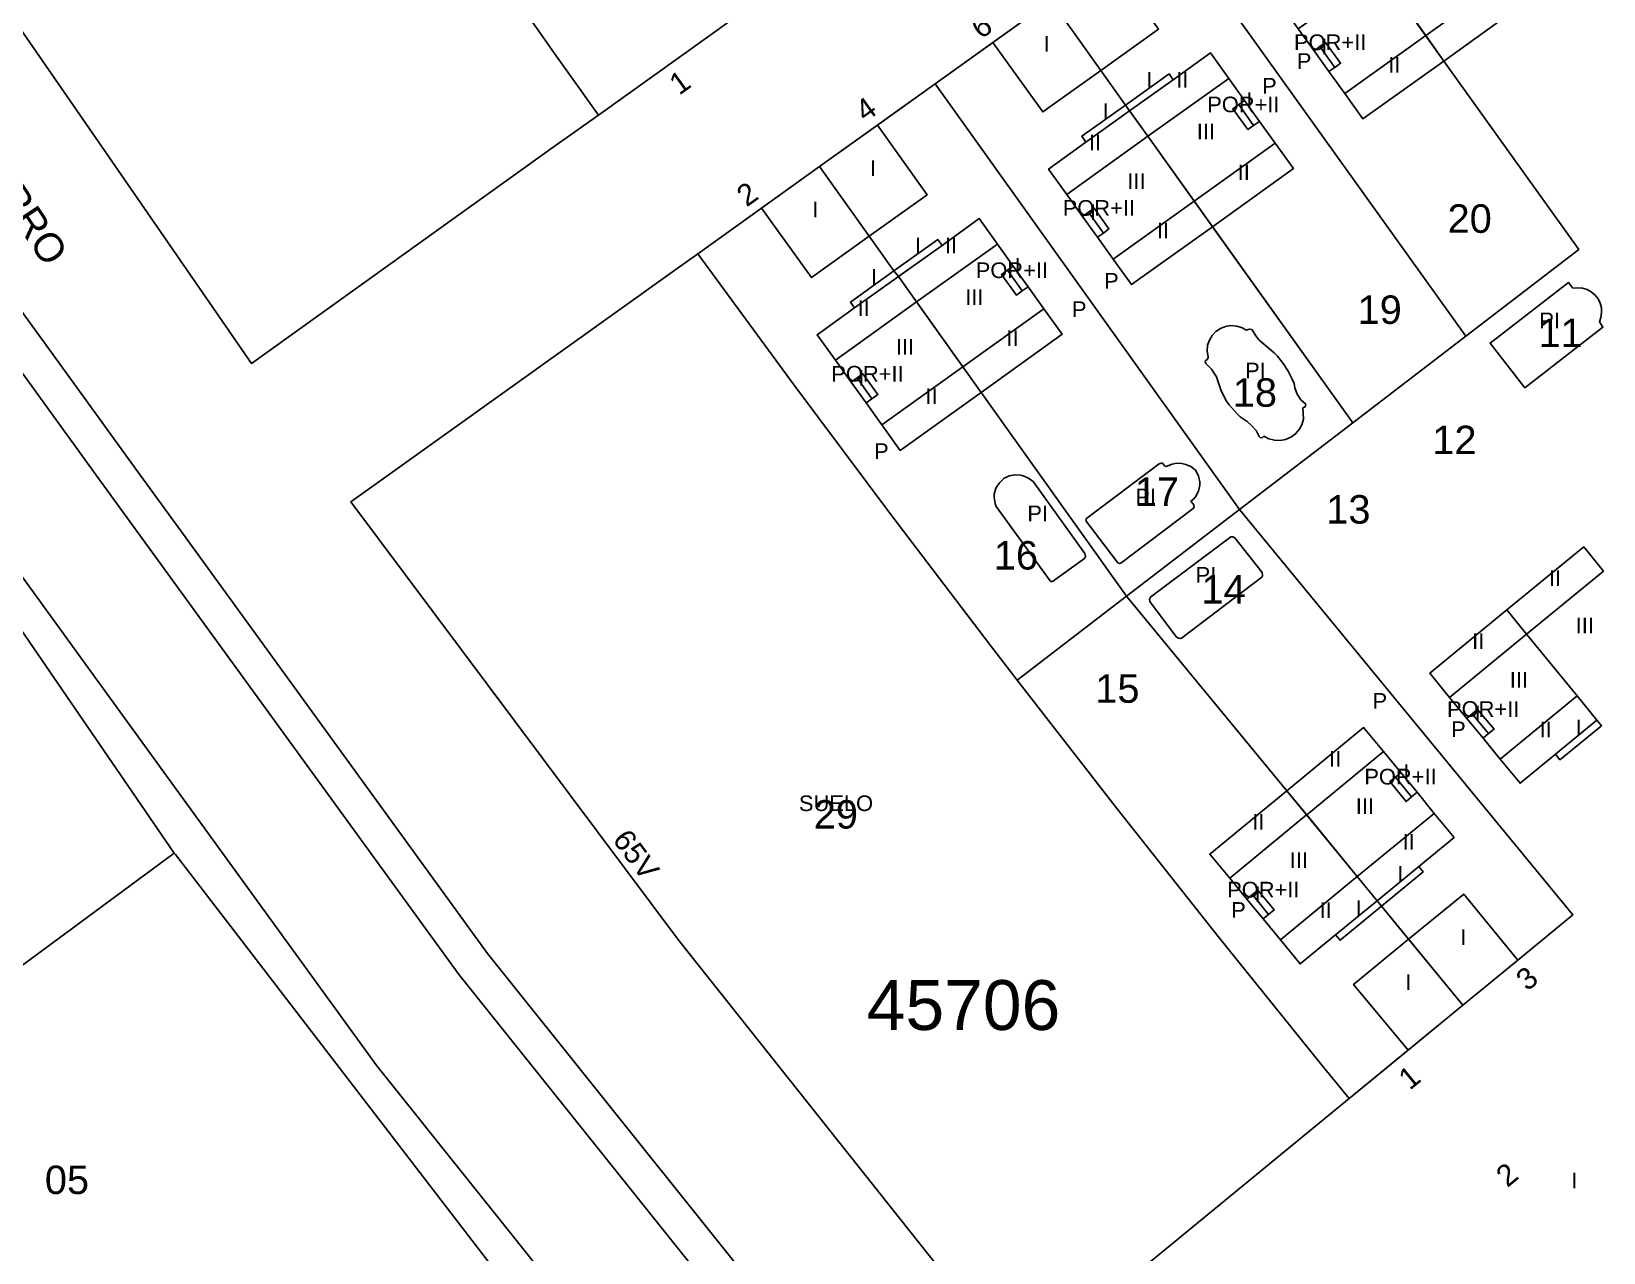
# Model space of a CAD drawing. Header units: millimetres. Extents: x 2440 to 3220, y 1839 to 2413.
# Drawn here: x 3109 to 3219.5, y 2224.3 to 2310.1 of the extents above; entities that cross this region are included whole.
import ezdxf
from ezdxf.enums import TextEntityAlignment as Align

# ---------------------------------------------------------------- set-up
doc = ezdxf.new("R2010")
doc.units = ezdxf.units.MM
for name, color, linetype in [('140200', 6, 'Continuous'), ('145101', 6, 'Continuous'), ('145201', 1, 'Continuous'), ('BORDILLO', 8, 'Continuous'), ('PG-AA', 8, 'Continuous'), ('PG-LI', 4, 'Continuous'), ('PG-LP', 6, 'Continuous'), ('TXT_CALLE', 7, 'Continuous'), ('TXT_NUM_POLICIA', 7, 'Continuous')]:
    doc.layers.add(name, color=color, linetype=linetype)
doc.styles.add('Arial', font='Arial Regular.ttf')
doc.styles.get("Standard").update_dxf_attribs({"font": 'ARIAL.TTF'})

msp = doc.modelspace()

# ---------------------------------------------------------------- linework, layer by layer
at = {"layer": '140200'}
for points in [[(3105.73, 2368.71), (3109.99, 2361.93), (3113.23, 2356.88), (3114.32, 2355.2), (3115.93, 2352.68), (3120.07, 2346.35), (3122.26, 2343), (3122.83, 2342.18), (3124.47, 2339.68), (3126.7, 2336.35), (3127.24, 2335.51), (3130.03, 2331.37), (3133.24, 2326.66), (3133.8, 2325.82), (3137.19, 2320.87), (3142.33, 2313.49), (3144.63, 2310.22), (3145.78, 2308.58), (3146.94, 2306.95), (3148.86, 2304.26), (3145.85, 2302.12), (3124.48, 2286.81), (3112.85, 2303.66), (3101.71, 2319.79)], [(3058.94, 2340.25), (3101.31, 2278.28), (3119.06, 2252.4), (3028.89, 2185.84), (2957.91, 2280.5), (2960.35, 2281.94), (2977.26, 2291.94), (3058.94, 2340.25), (3058.94, 2340.25)], [(3158.35, 2311.05), (3148.86, 2304.26), (3146.94, 2306.95), (3145.78, 2308.58), (3144.63, 2310.22), (3142.33, 2313.49), (3137.19, 2320.87), (3133.8, 2325.82), (3133.24, 2326.66), (3144.98, 2333.62), (3148.13, 2328.29), (3158.35, 2311.05), (3158.35, 2311.05)], [(3209.8, 2288.73), (3188.78, 2318.1), (3196.91, 2323.92), (3200.42, 2319.04), (3202.15, 2316.6), (3202.45, 2316.2), (3208.26, 2308.06), (3217.74, 2294.82), (3209.8, 2288.73), (3209.8, 2288.73)], [(3187.46, 2302.77), (3185.89, 2304.96), (3184.15, 2307.4), (3180.66, 2312.28), (3188.78, 2318.1), (3209.8, 2288.73), (3201.86, 2282.64), (3187.46, 2302.77), (3187.46, 2302.77)], [(3193.91, 2276.55), (3172.52, 2306.45), (3180.66, 2312.28), (3184.15, 2307.4), (3185.89, 2304.96), (3187.46, 2302.77), (3201.86, 2282.64), (3193.91, 2276.55), (3193.91, 2276.55)], [(3175.74, 2284.78), (3169.93, 2292.91), (3169.62, 2293.32), (3167.89, 2295.76), (3164.4, 2300.64), (3172.52, 2306.45), (3193.91, 2276.55), (3185.97, 2270.47), (3175.74, 2284.78), (3175.74, 2284.78)], [(3178.27, 2264.56), (3176.4, 2266.99), (3169.47, 2276.11), (3162.62, 2285.28), (3155.84, 2294.51), (3164.4, 2300.64), (3167.89, 2295.76), (3169.62, 2293.32), (3169.93, 2292.91), (3175.74, 2284.78), (3185.97, 2270.47), (3178.27, 2264.56), (3178.27, 2264.56)], [(3154.22, 2293.36), (3155.84, 2294.51), (3162.62, 2285.28), (3169.47, 2276.11), (3176.4, 2266.99), (3178.27, 2264.56), (3185.3, 2255.52), (3192.41, 2246.55), (3199.6, 2237.63), (3201.61, 2235.17), (3199.26, 2233.24), (3178.45, 2216.14), (3154.52, 2246.27), (3131.46, 2277.08), (3134.26, 2279.07), (3154.22, 2293.36), (3154.22, 2293.36)], [(3209.6, 2241.72), (3197.22, 2256.79), (3185.97, 2270.47), (3193.91, 2276.55), (3217.32, 2248.07), (3213.46, 2244.88), (3209.6, 2241.72), (3209.6, 2241.72)], [(3209.6, 2241.72), (3201.61, 2235.17), (3199.6, 2237.63), (3192.41, 2246.55), (3185.3, 2255.52), (3178.27, 2264.56), (3185.97, 2270.47), (3197.22, 2256.79), (3209.6, 2241.72), (3209.6, 2241.72)], [(3119.14, 2252.3), (3149.51, 2212.77), (3112.32, 2185.63), (3103.81, 2179.44), (3102.75, 2178.66), (3102.28, 2178.32), (3102.14, 2178.22), (3102.04, 2178.15), (3071.77, 2217.5), (3072.47, 2218.01), (3119.06, 2252.4), (3119.14, 2252.3), (3119.14, 2252.3)]]:
    msp.add_lwpolyline(points, dxfattribs=at)
at = {"layer": 'BORDILLO'}
for points in [[(3191.99, 2179.22), (3178.77, 2194.24), (3171.89, 2202.84), (3139.07, 2243.86), (3113.39, 2279.23), (3112.67, 2280.22), (3101.74, 2295.28), (3066.94, 2348.27), (3066.83, 2348.47), (3066.75, 2348.71), (3066.73, 2348.96), (3066.76, 2349.22), (3066.84, 2349.47), (3066.97, 2349.69), (3067.2, 2349.91)], [(3119.52, 2275.05), (3116.5, 2279.2), (3112.7, 2284.44), (3103.83, 2296.67), (3069.06, 2349.59), (3068.92, 2349.79), (3068.74, 2349.95), (3068.52, 2350.09), (3068.28, 2350.17), (3068.02, 2350.21), (3067.76, 2350.19), (3067.53, 2350.12), (3067.32, 2350.02), (3067.2, 2349.91)], [(3180.86, 2180.17), (3172.97, 2187.84), (3133.3, 2237.47), (3113.01, 2265.42), (3103.27, 2278.84), (3095.98, 2288.88), (3061.14, 2341.92), (3060.84, 2342.31), (3060.45, 2342.66), (3059.99, 2342.95), (3059.46, 2343.13), (3058.91, 2343.22), (3058.36, 2343.18), (3057.86, 2343.04), (3057.41, 2342.82), (2956.18, 2282.96)], [(3119.52, 2275.05), (3141.07, 2245.36), (3173.86, 2204.38)]]:
    msp.add_lwpolyline(points, dxfattribs=at)
at = {"layer": 'PG-LI'}
for points in [[(3105.73, 2368.71), (3109.99, 2361.93), (3113.23, 2356.88), (3114.32, 2355.2), (3115.93, 2352.68), (3120.07, 2346.35), (3122.26, 2343), (3122.83, 2342.18), (3124.47, 2339.68), (3126.7, 2336.35), (3127.24, 2335.51), (3130.03, 2331.37), (3133.24, 2326.66), (3133.8, 2325.82), (3137.19, 2320.87), (3142.33, 2313.49), (3144.63, 2310.22), (3145.78, 2308.58), (3146.94, 2306.95), (3148.86, 2304.26), (3145.85, 2302.12), (3124.48, 2286.81), (3112.85, 2303.66), (3101.71, 2319.79)], [(3058.94, 2340.25), (3101.31, 2278.28), (3119.06, 2252.4), (3028.89, 2185.84), (2957.91, 2280.5), (2960.35, 2281.94), (2977.26, 2291.94), (3058.94, 2340.25), (3058.94, 2340.25)], [(3153.74, 2318.82), (3158.35, 2311.05), (3148.86, 2304.26), (3146.94, 2306.95), (3145.78, 2308.58), (3144.63, 2310.22), (3142.33, 2313.49), (3137.19, 2320.87), (3133.8, 2325.82), (3133.24, 2326.66), (3144.98, 2333.62), (3148.13, 2328.29), (3142.11, 2324.72), (3143.9, 2321.7), (3144.85, 2320.1), (3146.05, 2318.08), (3146.65, 2317.06), (3146.93, 2316.59), (3147.72, 2315.25), (3151.03, 2317.22), (3153.74, 2318.82), (3153.74, 2318.82)], [(3208.26, 2308.06), (3217.74, 2294.82), (3209.8, 2288.73), (3188.78, 2318.1), (3192.85, 2321.01), (3196.33, 2316.13), (3200.42, 2319.04), (3202.15, 2316.6), (3199.08, 2314.4), (3199.37, 2313.99), (3196.75, 2312.12), (3198.03, 2310.33), (3199.14, 2308.78), (3200.18, 2307.33), (3201.29, 2305.78), (3202.57, 2303.99), (3208.26, 2308.06), (3208.26, 2308.06)], [(3206.98, 2309.85), (3203.73, 2314.41), (3209.41, 2318.49), (3210.52, 2316.94), (3210.12, 2316.65), (3209.71, 2316.35), (3210.76, 2314.9), (3211.16, 2315.18), (3211.57, 2315.48), (3212.68, 2313.93), (3206.98, 2309.85), (3206.98, 2309.85)], [(3185.89, 2304.96), (3184.15, 2307.4), (3188.21, 2310.31), (3184.72, 2315.19), (3188.78, 2318.1), (3209.8, 2288.73), (3201.86, 2282.64), (3192, 2296.42), (3197.69, 2300.5), (3196.41, 2302.29), (3195.31, 2303.82), (3194.26, 2305.29), (3193.15, 2306.84), (3191.87, 2308.63), (3189.25, 2306.75), (3188.96, 2307.15), (3185.89, 2304.96), (3185.89, 2304.96)], [(3184.15, 2307.4), (3180.66, 2312.28), (3184.72, 2315.19), (3188.21, 2310.31), (3184.15, 2307.4), (3184.15, 2307.4)], [(3199.14, 2308.78), (3198.03, 2310.33), (3203.73, 2314.41), (3206.98, 2309.85), (3201.29, 2305.78), (3200.18, 2307.33), (3200.59, 2307.61), (3201, 2307.9), (3199.95, 2309.37), (3199.55, 2309.08), (3199.14, 2308.78), (3199.14, 2308.78)], [(3208.26, 2308.06), (3206.98, 2309.85), (3212.68, 2313.93), (3213.95, 2312.14), (3208.26, 2308.06), (3208.26, 2308.06)], [(3184.15, 2307.4), (3180.08, 2304.49), (3176.58, 2309.36), (3180.66, 2312.28), (3184.15, 2307.4), (3184.15, 2307.4)], [(3208.26, 2308.06), (3202.57, 2303.99), (3201.29, 2305.78), (3206.98, 2309.85), (3208.26, 2308.06), (3208.26, 2308.06)], [(3192, 2296.42), (3201.86, 2282.64), (3193.91, 2276.55), (3172.52, 2306.45), (3176.58, 2309.36), (3180.08, 2304.49), (3184.15, 2307.4), (3185.89, 2304.96), (3182.83, 2302.77), (3183.11, 2302.35), (3180.49, 2300.47), (3181.77, 2298.69), (3182.88, 2297.14), (3183.92, 2295.68), (3185.03, 2294.14), (3186.31, 2292.35), (3192, 2296.42), (3192, 2296.42)], [(3187.46, 2302.77), (3186.18, 2304.55), (3189.25, 2306.75), (3191.87, 2308.63), (3193.15, 2306.84), (3187.46, 2302.77), (3187.46, 2302.77)], [(3200.18, 2307.33), (3199.14, 2308.78), (3199.55, 2309.08), (3200.59, 2307.61), (3200.18, 2307.33), (3200.18, 2307.33)], [(3200.59, 2307.61), (3199.55, 2309.08), (3199.95, 2309.37), (3201, 2307.9), (3200.59, 2307.61), (3200.59, 2307.61)], [(3169.62, 2293.32), (3167.89, 2295.76), (3171.95, 2298.67), (3168.46, 2303.55), (3172.52, 2306.45), (3193.91, 2276.55), (3185.97, 2270.47), (3175.74, 2284.78), (3181.43, 2288.86), (3180.15, 2290.65), (3179.06, 2292.19), (3178, 2293.65), (3176.89, 2295.2), (3175.61, 2296.99), (3173, 2295.11), (3172.7, 2295.51), (3169.62, 2293.32), (3169.62, 2293.32)], [(3186.18, 2304.55), (3185.89, 2304.96), (3188.96, 2307.15), (3189.25, 2306.75), (3186.18, 2304.55), (3186.18, 2304.55)], [(3190.72, 2298.21), (3187.46, 2302.77), (3193.15, 2306.84), (3194.26, 2305.29), (3193.86, 2305.01), (3193.44, 2304.71), (3194.49, 2303.25), (3194.89, 2303.54), (3195.31, 2303.82), (3196.41, 2302.29), (3190.72, 2298.21), (3190.72, 2298.21)], [(3194.89, 2303.54), (3193.86, 2305.01), (3194.26, 2305.29), (3195.31, 2303.82), (3194.89, 2303.54), (3194.89, 2303.54)], [(3181.77, 2298.69), (3180.49, 2300.47), (3183.11, 2302.35), (3186.18, 2304.55), (3187.46, 2302.77), (3181.77, 2298.69), (3181.77, 2298.69)], [(3183.11, 2302.35), (3182.83, 2302.77), (3185.89, 2304.96), (3186.18, 2304.55), (3183.11, 2302.35), (3183.11, 2302.35)], [(3194.89, 2303.54), (3194.49, 2303.25), (3193.44, 2304.71), (3193.86, 2305.01), (3194.89, 2303.54), (3194.89, 2303.54)], [(3167.89, 2295.76), (3164.4, 2300.64), (3168.46, 2303.55), (3171.95, 2298.67), (3167.89, 2295.76), (3167.89, 2295.76)], [(3182.88, 2297.14), (3181.77, 2298.69), (3187.46, 2302.77), (3190.72, 2298.21), (3185.03, 2294.14), (3183.92, 2295.68), (3184.34, 2295.97), (3184.73, 2296.27), (3183.69, 2297.73), (3183.29, 2297.44), (3182.88, 2297.14), (3182.88, 2297.14)], [(3192, 2296.42), (3190.72, 2298.21), (3196.41, 2302.29), (3197.69, 2300.5), (3192, 2296.42), (3192, 2296.42)], [(3167.89, 2295.76), (3163.82, 2292.84), (3160.32, 2297.72), (3164.4, 2300.64), (3167.89, 2295.76), (3167.89, 2295.76)], [(3175.74, 2284.78), (3185.97, 2270.47), (3178.27, 2264.56), (3176.4, 2266.99), (3169.47, 2276.11), (3162.62, 2285.28), (3155.84, 2294.51), (3160.32, 2297.72), (3163.82, 2292.84), (3167.89, 2295.76), (3169.62, 2293.32), (3166.57, 2291.12), (3166.84, 2290.71), (3164.23, 2288.83), (3165.51, 2287.05), (3166.61, 2285.5), (3167.66, 2284.04), (3168.77, 2282.49), (3170.05, 2280.7), (3175.74, 2284.78), (3175.74, 2284.78)], [(3183.92, 2295.68), (3182.88, 2297.14), (3183.29, 2297.44), (3184.34, 2295.97), (3183.92, 2295.68), (3183.92, 2295.68)], [(3184.34, 2295.97), (3183.29, 2297.44), (3183.69, 2297.73), (3184.73, 2296.27), (3184.34, 2295.97), (3184.34, 2295.97)], [(3192, 2296.42), (3186.31, 2292.35), (3185.03, 2294.14), (3190.72, 2298.21), (3192, 2296.42), (3192, 2296.42)], [(3171.2, 2291.13), (3169.93, 2292.91), (3173, 2295.11), (3175.61, 2296.99), (3176.89, 2295.2), (3171.2, 2291.13), (3171.2, 2291.13)], [(3169.93, 2292.91), (3169.62, 2293.32), (3172.7, 2295.51), (3173, 2295.11), (3169.93, 2292.91), (3169.93, 2292.91)], [(3174.46, 2286.57), (3171.2, 2291.13), (3176.89, 2295.2), (3178, 2293.65), (3177.6, 2293.37), (3177.18, 2293.07), (3178.23, 2291.61), (3178.64, 2291.91), (3179.06, 2292.19), (3180.15, 2290.65), (3174.46, 2286.57), (3174.46, 2286.57)], [(3154.22, 2293.36), (3155.84, 2294.51), (3162.62, 2285.28), (3169.47, 2276.11), (3176.4, 2266.99), (3178.27, 2264.56), (3185.3, 2255.52), (3192.41, 2246.55), (3199.6, 2237.63), (3201.61, 2235.17), (3199.26, 2233.24), (3178.45, 2216.14), (3154.52, 2246.27), (3131.46, 2277.08), (3134.26, 2279.07), (3154.22, 2293.36), (3154.22, 2293.36)], [(3166.84, 2290.71), (3166.57, 2291.12), (3169.62, 2293.32), (3169.93, 2292.91), (3166.84, 2290.71), (3166.84, 2290.71)], [(3178.64, 2291.91), (3178.23, 2291.61), (3177.18, 2293.07), (3177.6, 2293.37), (3178.64, 2291.91), (3178.64, 2291.91)], [(3178.64, 2291.91), (3177.6, 2293.37), (3178, 2293.65), (3179.06, 2292.19), (3178.64, 2291.91), (3178.64, 2291.91)], [(3165.51, 2287.05), (3164.23, 2288.83), (3166.84, 2290.71), (3169.93, 2292.91), (3171.2, 2291.13), (3165.51, 2287.05), (3165.51, 2287.05)], [(3219.24, 2291.05), (3219.09, 2291.36), (3218.88, 2291.62), (3218.61, 2291.84), (3218.32, 2292), (3217.99, 2292.1), (3217.65, 2292.13), (3217.32, 2292.09), (3217.01, 2292.51), (3211.51, 2288.24), (3213.95, 2285.1), (3219.43, 2289.35), (3219.18, 2289.74), (3219.29, 2290.05), (3219.34, 2290.39), (3219.33, 2290.73), (3219.24, 2291.05), (3219.24, 2291.05)], [(3219.24, 2291.05), (3219.33, 2290.73), (3219.34, 2290.39), (3219.29, 2290.05), (3219.18, 2289.74), (3219.43, 2289.35), (3213.95, 2285.1), (3211.51, 2288.24), (3217.01, 2292.51), (3217.32, 2292.09), (3217.65, 2292.13), (3217.99, 2292.1), (3218.32, 2292), (3218.61, 2291.84), (3218.88, 2291.62), (3219.09, 2291.36), (3219.24, 2291.05), (3219.24, 2291.05)], [(3166.61, 2285.5), (3165.51, 2287.05), (3171.2, 2291.13), (3174.46, 2286.57), (3168.77, 2282.49), (3167.66, 2284.04), (3168.07, 2284.33), (3168.48, 2284.62), (3167.43, 2286.09), (3167.03, 2285.8), (3166.61, 2285.5), (3166.61, 2285.5)], [(3175.74, 2284.78), (3174.46, 2286.57), (3180.15, 2290.65), (3181.43, 2288.86), (3175.74, 2284.78), (3175.74, 2284.78)], [(3197.83, 2281.86), (3197.5, 2281.63), (3197.14, 2281.47), (3196.75, 2281.4), (3196.35, 2281.41), (3195.97, 2281.51), (3195.62, 2281.7), (3195.52, 2281.6), (3195.38, 2281.59), (3195.27, 2281.67), (3195.06, 2282.09), (3194.77, 2282.44), (3194.44, 2282.74), (3193.95, 2283.07), (3193.73, 2283.27), (3193.15, 2283.93), (3192.98, 2284.17), (3192.7, 2284.69), (3192.58, 2284.96), (3192.28, 2285.86), (3191.93, 2286.41), (3191.53, 2286.81), (3191.49, 2286.92), (3191.5, 2286.99), (3191.64, 2287.12), (3191.69, 2287.25), (3191.62, 2287.71), (3191.66, 2288.09), (3191.78, 2288.45), (3191.98, 2288.78), (3192.24, 2289.06), (3192.56, 2289.27), (3192.92, 2289.41), (3193.29, 2289.47), (3193.68, 2289.44), (3194.04, 2289.33), (3194.38, 2289.15), (3194.57, 2289.23), (3194.74, 2289.2), (3194.78, 2289.18), (3195.04, 2288.75), (3195.25, 2288.48), (3196.33, 2287.55), (3196.56, 2287.32), (3196.97, 2286.82), (3197.32, 2286.27), (3197.61, 2285.7), (3197.73, 2285.4), (3197.78, 2285.09), (3197.95, 2284.65), (3198.21, 2284.26), (3198.56, 2283.95), (3198.51, 2283.76), (3198.36, 2283.69), (3198.39, 2282.89), (3198.28, 2282.51), (3198.09, 2282.16), (3197.83, 2281.86), (3197.83, 2281.86)], [(3197.83, 2281.86), (3198.09, 2282.16), (3198.28, 2282.51), (3198.39, 2282.89), (3198.36, 2283.69), (3198.51, 2283.76), (3198.56, 2283.95), (3198.21, 2284.26), (3197.95, 2284.65), (3197.78, 2285.09), (3197.73, 2285.4), (3197.61, 2285.7), (3197.32, 2286.27), (3196.97, 2286.82), (3196.56, 2287.32), (3196.33, 2287.55), (3195.25, 2288.48), (3195.04, 2288.75), (3194.78, 2289.18), (3194.74, 2289.2), (3194.57, 2289.23), (3194.38, 2289.15), (3194.04, 2289.33), (3193.68, 2289.44), (3193.29, 2289.47), (3192.92, 2289.41), (3192.56, 2289.27), (3192.24, 2289.06), (3191.98, 2288.78), (3191.78, 2288.45), (3191.66, 2288.09), (3191.62, 2287.71), (3191.69, 2287.25), (3191.64, 2287.12), (3191.5, 2286.99), (3191.49, 2286.92), (3191.53, 2286.81), (3191.93, 2286.41), (3192.28, 2285.86), (3192.58, 2284.96), (3192.7, 2284.69), (3192.98, 2284.17), (3193.15, 2283.93), (3193.73, 2283.27), (3193.95, 2283.07), (3194.44, 2282.74), (3194.77, 2282.44), (3195.06, 2282.09), (3195.27, 2281.67), (3195.38, 2281.59), (3195.52, 2281.6), (3195.62, 2281.7), (3195.97, 2281.51), (3196.35, 2281.41), (3196.75, 2281.4), (3197.14, 2281.47), (3197.5, 2281.63), (3197.83, 2281.86), (3197.83, 2281.86)], [(3175.74, 2284.78), (3170.05, 2280.7), (3168.77, 2282.49), (3174.46, 2286.57), (3175.74, 2284.78), (3175.74, 2284.78)], [(3167.66, 2284.04), (3166.61, 2285.5), (3167.03, 2285.8), (3168.07, 2284.33), (3167.66, 2284.04), (3167.66, 2284.04)], [(3168.07, 2284.33), (3167.03, 2285.8), (3167.43, 2286.09), (3168.48, 2284.62), (3168.07, 2284.33), (3168.07, 2284.33)], [(3183.13, 2275.73), (3185.36, 2272.8), (3185.46, 2272.76), (3185.56, 2272.79), (3190.65, 2276.61), (3190.71, 2276.74), (3190.69, 2276.88), (3190.49, 2277.14), (3190.66, 2277.28), (3190.8, 2277.45), (3191.02, 2277.83), (3191.11, 2278.27), (3191.11, 2278.49), (3191.01, 2278.92), (3190.8, 2279.32), (3190.49, 2279.56), (3190.14, 2279.72), (3189.76, 2279.8), (3189.37, 2279.78), (3189.18, 2279.74), (3188.74, 2279.57), (3188.64, 2279.62), (3188.49, 2279.8), (3188.4, 2279.81), (3188.25, 2279.77), (3183.18, 2275.94), (3183.13, 2275.86), (3183.13, 2275.73), (3183.13, 2275.73)], [(3183.13, 2275.73), (3183.13, 2275.86), (3183.18, 2275.94), (3188.25, 2279.77), (3188.4, 2279.81), (3188.49, 2279.8), (3188.64, 2279.62), (3188.74, 2279.57), (3189.18, 2279.74), (3189.37, 2279.78), (3189.76, 2279.8), (3190.14, 2279.72), (3190.49, 2279.56), (3190.8, 2279.32), (3191.01, 2278.92), (3191.11, 2278.49), (3191.11, 2278.27), (3191.02, 2277.83), (3190.8, 2277.45), (3190.66, 2277.28), (3190.49, 2277.14), (3190.69, 2276.88), (3190.71, 2276.74), (3190.65, 2276.61), (3185.56, 2272.79), (3185.46, 2272.76), (3185.36, 2272.8), (3183.13, 2275.73), (3183.13, 2275.73)], [(3177.53, 2278.83), (3177.36, 2278.74), (3177.03, 2278.43), (3176.79, 2278.06), (3176.67, 2277.63), (3176.66, 2277.41), (3176.73, 2276.97), (3176.81, 2276.77), (3180.6, 2271.54), (3180.66, 2271.49), (3180.76, 2271.48), (3183.01, 2273.1), (3183.08, 2273.25), (3183.04, 2273.45), (3179.4, 2278.52), (3179.08, 2278.76), (3178.71, 2278.92), (3178.51, 2278.97), (3178.11, 2278.99), (3177.72, 2278.91), (3177.53, 2278.83), (3177.53, 2278.83)], [(3177.53, 2278.83), (3177.72, 2278.91), (3178.11, 2278.99), (3178.51, 2278.97), (3178.71, 2278.92), (3179.08, 2278.76), (3179.4, 2278.52), (3183.04, 2273.45), (3183.08, 2273.25), (3183.01, 2273.1), (3180.76, 2271.48), (3180.66, 2271.49), (3180.6, 2271.54), (3176.81, 2276.77), (3176.73, 2276.97), (3176.66, 2277.41), (3176.67, 2277.63), (3176.79, 2278.06), (3177.03, 2278.43), (3177.36, 2278.74), (3177.53, 2278.83), (3177.53, 2278.83)], [(3197.22, 2256.79), (3185.97, 2270.47), (3193.91, 2276.55), (3217.32, 2248.07), (3213.46, 2244.88), (3209.65, 2249.53), (3205.78, 2246.36), (3203.88, 2248.67), (3206.8, 2251.08), (3206.49, 2251.46), (3208.97, 2253.51), (3207.58, 2255.2), (3206.38, 2256.68), (3205.23, 2258.07), (3204.02, 2259.54), (3202.62, 2261.23), (3197.22, 2256.79), (3197.22, 2256.79)], [(3195.49, 2272.13), (3193.57, 2274.56), (3193.44, 2274.64), (3193.28, 2274.64), (3187.66, 2270.42), (3187.58, 2270.24), (3187.6, 2270.09), (3189.48, 2267.58), (3189.62, 2267.5), (3189.75, 2267.49), (3189.82, 2267.51), (3195.47, 2271.79), (3195.52, 2271.9), (3195.49, 2272.13), (3195.49, 2272.13)], [(3195.49, 2272.13), (3195.52, 2271.9), (3195.47, 2271.79), (3189.82, 2267.51), (3189.75, 2267.49), (3189.62, 2267.5), (3189.48, 2267.58), (3187.6, 2270.09), (3187.58, 2270.24), (3187.66, 2270.42), (3193.28, 2274.64), (3193.44, 2274.64), (3193.57, 2274.56), (3195.49, 2272.13), (3195.49, 2272.13)], [(3214.06, 2267.79), (3212.67, 2269.49), (3218.08, 2273.92), (3219.48, 2272.22), (3214.06, 2267.79), (3214.06, 2267.79)], [(3205.74, 2238.56), (3201.61, 2235.17), (3199.6, 2237.63), (3192.41, 2246.55), (3185.3, 2255.52), (3178.27, 2264.56), (3185.97, 2270.47), (3197.22, 2256.79), (3191.81, 2252.34), (3193.21, 2250.64), (3194.41, 2249.18), (3195.56, 2247.78), (3196.77, 2246.32), (3198.16, 2244.62), (3200.65, 2246.66), (3200.97, 2246.28), (3203.88, 2248.68), (3205.78, 2246.36), (3201.92, 2243.18), (3205.74, 2238.56), (3205.74, 2238.56)], [(3208.66, 2263.34), (3207.26, 2265.04), (3212.67, 2269.49), (3214.06, 2267.79), (3208.66, 2263.34), (3208.66, 2263.34)], [(3209.87, 2261.87), (3208.66, 2263.34), (3214.06, 2267.79), (3217.62, 2263.46), (3212.22, 2259.01), (3211.01, 2260.48), (3211.4, 2260.81), (3211.78, 2261.11), (3210.63, 2262.5), (3210.25, 2262.19), (3209.87, 2261.87), (3209.87, 2261.87)], [(3216.1, 2259.35), (3213.61, 2257.31), (3212.22, 2259.01), (3217.62, 2263.46), (3219.01, 2261.75), (3216.1, 2259.35), (3216.1, 2259.35)], [(3211.01, 2260.48), (3209.87, 2261.87), (3210.25, 2262.19), (3211.4, 2260.81), (3211.01, 2260.48), (3211.01, 2260.48)], [(3211.4, 2260.81), (3210.25, 2262.19), (3210.63, 2262.5), (3211.78, 2261.11), (3211.4, 2260.81), (3211.4, 2260.81)], [(3198.62, 2255.09), (3197.22, 2256.79), (3202.62, 2261.23), (3204.02, 2259.54), (3198.62, 2255.09), (3198.62, 2255.09)], [(3219.33, 2261.36), (3216.41, 2258.97), (3216.1, 2259.35), (3219.01, 2261.75), (3219.33, 2261.36), (3219.33, 2261.36)], [(3202.17, 2250.76), (3198.62, 2255.09), (3204.02, 2259.54), (3205.23, 2258.07), (3204.85, 2257.75), (3204.45, 2257.43), (3205.6, 2256.03), (3205.98, 2256.36), (3206.38, 2256.68), (3207.58, 2255.2), (3202.17, 2250.76), (3202.17, 2250.76)], [(3205.98, 2256.36), (3205.6, 2256.03), (3204.45, 2257.43), (3204.85, 2257.75), (3205.98, 2256.36), (3205.98, 2256.36)], [(3205.98, 2256.36), (3204.85, 2257.75), (3205.23, 2258.07), (3206.38, 2256.68), (3205.98, 2256.36), (3205.98, 2256.36)], [(3193.21, 2250.64), (3191.81, 2252.34), (3197.22, 2256.79), (3198.61, 2255.09), (3193.21, 2250.64), (3193.21, 2250.64)], [(3194.41, 2249.18), (3193.21, 2250.64), (3198.61, 2255.09), (3202.17, 2250.76), (3196.77, 2246.32), (3195.56, 2247.78), (3195.94, 2248.1), (3196.33, 2248.41), (3195.18, 2249.81), (3194.81, 2249.5), (3194.41, 2249.18), (3194.41, 2249.18)], [(3203.57, 2249.06), (3202.17, 2250.76), (3207.58, 2255.2), (3208.97, 2253.51), (3206.49, 2251.46), (3203.57, 2249.06), (3203.57, 2249.06)], [(3119.14, 2252.3), (3149.51, 2212.77), (3112.32, 2185.63), (3103.81, 2179.44), (3102.75, 2178.66), (3102.28, 2178.32), (3102.14, 2178.22), (3102.04, 2178.15), (3071.77, 2217.5), (3072.47, 2218.01), (3119.06, 2252.4), (3119.14, 2252.3), (3119.14, 2252.3)], [(3203.88, 2248.67), (3203.57, 2249.06), (3206.49, 2251.46), (3206.8, 2251.08), (3203.88, 2248.67), (3203.88, 2248.67)], [(3200.65, 2246.66), (3198.16, 2244.62), (3196.77, 2246.32), (3202.17, 2250.76), (3203.57, 2249.06), (3200.65, 2246.66), (3200.65, 2246.66)], [(3195.56, 2247.78), (3194.41, 2249.18), (3194.81, 2249.5), (3195.94, 2248.1), (3195.56, 2247.78), (3195.56, 2247.78)], [(3195.94, 2248.1), (3194.81, 2249.5), (3195.18, 2249.81), (3196.33, 2248.41), (3195.94, 2248.1), (3195.94, 2248.1)], [(3203.88, 2248.68), (3200.97, 2246.28), (3200.65, 2246.66), (3203.57, 2249.06), (3203.88, 2248.68), (3203.88, 2248.68)], [(3213.46, 2244.88), (3209.6, 2241.72), (3205.78, 2246.36), (3209.65, 2249.53), (3213.46, 2244.88), (3213.46, 2244.88)], [(3205.74, 2238.56), (3201.92, 2243.18), (3205.78, 2246.36), (3209.6, 2241.72), (3205.74, 2238.56), (3205.74, 2238.56)]]:
    msp.add_lwpolyline(points, dxfattribs=at)
at = {"layer": 'PG-LP'}
msp.add_lwpolyline([(3057.79, 2145.85), (3020.65, 2179.77), (3021.98, 2180.75), (3028.89, 2185.84), (2957.91, 2280.5), (2960.35, 2281.94), (2977.26, 2291.94), (3058.94, 2340.25), (3101.31, 2278.28), (3119.06, 2252.4), (3119.14, 2252.3), (3149.51, 2212.78), (3170.78, 2186.17), (3177.25, 2178.79), (3212.66, 2138.5), (3213.66, 2137.19), (3214.44, 2135.64), (3214.91, 2133.89), (3215.04, 2132.06), (3214.78, 2130.23), (3214.17, 2128.53)], dxfattribs=at)

# ---------------------------------------------------------------- texts
at = {"layer": '145101'}
msp.add_text('45706', height=3.5, dxfattribs=at).set_placement((3174.51, 2238.93), align=Align.BOTTOM_CENTER)
at = {"layer": '145201'}
for s, p in [('20', (3210.07, 2295.39)), ('19', (3203.75, 2288.99)), ('11', (3216.46, 2287.37)), ('18', (3194.98, 2283.17)), ('12', (3209, 2279.84)), ('17', (3188.09, 2276.2)), ('13', (3201.55, 2274.96)), ('16', (3178.19, 2271.73)), ('14', (3192.78, 2269.34)), ('15', (3185.32, 2262.37)), ('29', (3165.54, 2253.53)), ('05', (3111.52, 2227.85))]:
    msp.add_text(s, height=2, dxfattribs=at).set_placement(p, align=Align.BOTTOM_CENTER)
at = {"layer": 'PG-AA'}
for s, p in [('I', (3180.36, 2308.38)), ('POR+II', (3200.27, 2308.5)), ('I', (3199.86, 2308.2)), ('P', (3198.44, 2307.18)), ('II', (3204.78, 2306.92)), ('I', (3187.57, 2305.86)), ('II', (3189.89, 2305.86)), ('P', (3196, 2305.44)), ('POR+II', (3194.17, 2304.13)), ('I', (3194.58, 2304.42)), ('I', (3184.5, 2303.66)), ('III', (3191.54, 2302.24)), ('II', (3183.75, 2301.46)), ('I', (3168.16, 2299.65)), ('II', (3194.2, 2299.36)), ('III', (3186.66, 2298.74)), ('I', (3164.1, 2296.74)), ('POR+II', (3184.02, 2296.86)), ('I', (3183.6, 2296.56)), ('II', (3188.52, 2295.28)), ('I', (3171.31, 2294.22)), ('II', (3173.63, 2294.22)), ('I', (3178.32, 2292.78)), ('I', (3168.23, 2292.02)), ('POR+II', (3177.91, 2292.48)), ('P', (3184.9, 2291.74)), ('III', (3175.27, 2290.59)), ('II', (3167.49, 2289.81)), ('P', (3182.64, 2289.74)), ('PI', (3215.69, 2288.96)), ('II', (3177.95, 2287.71)), ('III', (3170.4, 2287.1)), ('POR+II', (3167.76, 2285.21)), ('I', (3167.34, 2284.92)), ('PI', (3195.02, 2285.44)), ('II', (3172.26, 2283.64)), ('P', (3168.74, 2279.77)), ('PI', (3187.31, 2276.58)), ('PI', (3179.72, 2275.4)), ('PI', (3191.54, 2271.08)), ('II', (3216.07, 2270.85)), ('III', (3218.16, 2267.53)), ('II', (3210.67, 2266.42)), ('III', (3213.53, 2263.71)), ('P', (3203.76, 2262.22)), ('POR+II', (3211.02, 2261.65)), ('I', (3210.63, 2261.34)), ('P', (3209.28, 2260.23)), ('II', (3215.41, 2260.22)), ('I', (3217.72, 2260.36)), ('II', (3200.62, 2258.16)), ('POR+II', (3205.21, 2256.9)), ('I', (3205.61, 2257.22)), ('SUELO', (3165.55, 2255.03)), ('III', (3202.71, 2254.83)), ('II', (3195.22, 2253.72)), ('II', (3205.79, 2252.31)), ('III', (3198.07, 2251.02)), ('I', (3205.19, 2250.07)), ('POR+II', (3195.57, 2248.96)), ('I', (3195.18, 2248.65)), ('P', (3193.83, 2247.53)), ('II', (3199.95, 2247.51)), ('I', (3202.27, 2247.67)), ('I', (3209.62, 2245.62)), ('I', (3205.76, 2242.45)), ('I', (3217.43, 2228.53))]:
    msp.add_text(s, height=1.1, dxfattribs=at).set_placement(p, align=Align.BOTTOM_CENTER)
at = {"layer": 'TXT_CALLE', "style": 'Arial'}
msp.add_text('AVENIDA DE JOSÉ HIERRO', height=2, rotation=303.9569, dxfattribs=at).set_placement((3089.57, 2323.89, 489.92))
at = {"layer": 'TXT_NUM_POLICIA', "style": 'Arial'}
for s, rotation, p in [('6', 35.57, (3176.47, 2309.53)), ('1', 35.62, (3155.27, 2305.59)), ('4', 35.63, (3168.34, 2303.71)), ('2', 35.58, (3160.01, 2297.74)), ('65V', 306.82, (3150.55, 2251.58)), ('3', 39.44, (3214.85, 2242.68)), ('1', 39.33, (3206.59, 2235.72)), ('2', 39.57, (3213.45, 2228.89))]:
    msp.add_text(s, height=1.5, rotation=rotation, dxfattribs=at).set_placement(p, align=Align.BOTTOM_CENTER)

doc.saveas('drawing.dxf')
